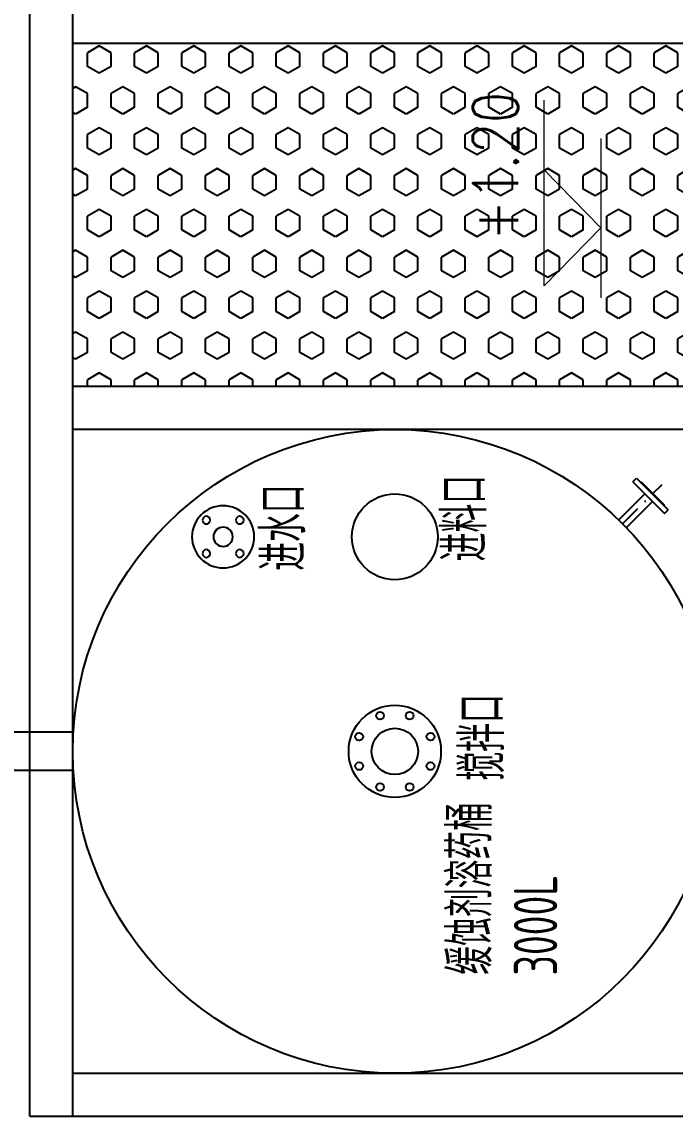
# Model space of a CAD drawing. Header units: millimetres. Extents: x -705761 to 1364679, y -410401 to 446404.
# Drawn here: x -505303 to -503858, y -99840 to -97418 of the extents above; entities that cross this region are included whole.
import ezdxf

# ---------------------------------------------------------------- set-up
doc = ezdxf.new("R2010")
doc.units = ezdxf.units.MM
doc.linetypes.add('3', pattern=[5, 2.5, -1.25, 0, -1.25])
doc.layers.add('00-TEXT', color=7, linetype='Continuous')
doc.layers.add('2细线层', color=4, linetype='Continuous', lineweight=0)
doc.styles.add('DSZ', font='tssdeng.shx', dxfattribs={"width": 0.7, "bigfont": 'tssdchn.shx'})
doc.styles.add('TH_GBDIM', font='romans.shx', dxfattribs={"width": 0.8, "bigfont": 'gbcbig.shx'})

# ---------------------------------------------------------------- blocks, each defined once
blk = doc.blocks.new('A$C65F46942')
for centre, radius in [((107.5, 107.5), 107.5), ((73.1, 190.6), 9), ((141.9, 190.6), 9), ((107.5, 107.5), 54), ((24.4, 141.9), 9), ((190.6, 141.9), 9), ((24.4, 73.1), 9), ((190.6, 73.1), 9), ((73.1, 24.4), 9), ((141.9, 24.4), 9)]:
    blk.add_circle(centre, radius)
blk = doc.blocks.new('A$C5EE86B2C')
for centre, radius in [((72.5, 72.5), 72.5), ((33.6, 111.4), 9), ((111.4, 111.4), 9), ((72.5, 72.5), 22.5), ((33.6, 33.6), 9), ((111.4, 33.6), 9)]:
    blk.add_circle(centre, radius)
blk = doc.blocks.new('A$C5F7D1AD0')
h = blk.add_hatch()
h.set_pattern_fill('HEX', color=256, scale=10)
h.set_pattern_definition([(0, (-436214.35, 11460.57), (0, 54.992613), [31.75, -63.5]), (120, (-436214.35, 11460.57), (-47.625, -27.4963066), [31.75, -63.5]), (60, (-436182.6, 11460.57), (-47.625, 27.4963066), [31.75, -63.5])])
h.paths.add_polyline_path([(1700, -850), (1700, -1700), (2500, -1700), (2500, -850)])
h.paths.add_polyline_path([(1700, -100), (1700, -850), (2500, -850), (2500, -100)])
for p, q in [((805.5, -101.3), (805.5, 50)), ((894.5, -101.3), (894.5, 50)), ((0, 0), (6300, 0)), ((0, 0), (0, -2600)), ((0, -100), (6300, -100)), ((100, -100), (100, -2500)), ((1600, -2600), (1600, -100)), ((1700, -2600), (1700, -100)), ((2500, -2600), (2500, -100)), ((1450, -1432.3), (1389.2, -1371.5)), ((1432.3, -1450), (1371.5, -1389.2)), ((1478.3, -1404), (1404, -1478.3)), ((1486.7, -1412.5), (1412.5, -1486.7)), ((1477.6, -1424.5), (1424.5, -1477.6)), ((1477.6, -1421.7), (1477.6, -1424.5)), ((1478.3, -1404), (1486.7, -1412.5)), ((1404, -1478.3), (1412.5, -1486.7)), ((1421.7, -1477.6), (1424.5, -1477.6))]:
    blk.add_line(p, q)
at = {"color": 1, "linetype": '3', "ltscale": 20}
blk.add_line((1380.3, -1380.3), (1472.3, -1472.3), dxfattribs=at)
for centre, radius in [((850, -850), 750), ((1350, -850), 100)]:
    blk.add_circle(centre, radius)
blk.add_point((1451, -1451))
blk.add_point((1451, -1451))
at = {"layer": '2细线层'}
for p, q in [((1934.8, -1197.8), (2367.4, -1197.8)), ((1934.8, -1197.8), (2070.2, -1329.4)), ((2205.5, -1197.8), (2070.2, -1329.4)), ((2278.5, -1329.4), (1906.6, -1329.4))]:
    blk.add_line(p, q, dxfattribs=at)
at = {"xscale": -1}
blk.add_blockref('A$C5EE86B2C', (1422.5, -522.5), dxfattribs=at)
blk.add_blockref('A$C65F46942', (742.5, -957.5))
at = {"layer": '00-TEXT', "color": 0, "linetype": 'ByBlock', "lineweight": -3, "style": 'DSZ', "width": 0.7}
for s, p in [('进水口', (1271.1, -641.3)), ('缓蚀剂溶药桶', (329.7, -1075.6)), ('进料口', (1293, -1063)), ('搅拌口', (782, -1104.5)), ('3000L', (327.9, -1228.2))]:
    blk.add_text(s, height=100.8, dxfattribs=at).set_placement(p)
at = {"layer": '2细线层', "color": 3, "style": 'TH_GBDIM', "width": 0.8}
blk.add_text('+1.20', height=105, dxfattribs=at).set_placement((2040.9, -1136.9))
blk = doc.blocks.new('A$C66EC1903')
at = {"lineweight": 15, "rotation": 270}
blk.add_blockref('A$C5F7D1AD0', (-200, -200), dxfattribs=at)

msp = doc.modelspace()

# ---------------------------------------------------------------- block references
at = {"lineweight": 15, "xscale": 0.95, "yscale": 0.95, "zscale": 0.95, "rotation": 180}
msp.add_blockref('A$C66EC1903', (-505475.65, -100030.36), dxfattribs=at)

doc.saveas('drawing.dxf')
